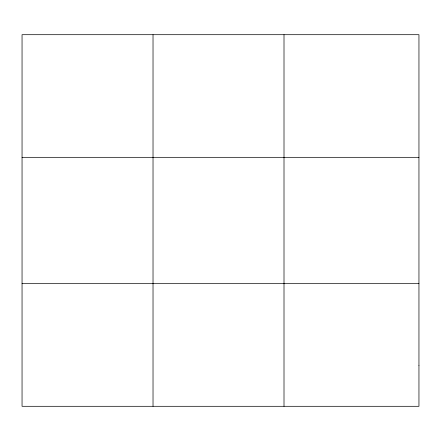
<?xml version="1.0" encoding="UTF-8"?>
<svg xmlns="http://www.w3.org/2000/svg" width="441" height="441" viewBox="0 0 441 441"><rect width="100%" height="100%" fill="white"/><g stroke="black" fill="none" stroke-linecap="round" stroke-linejoin="round"><path stroke-width="0.66" d="M153.027 406.304L153.027 34.696M284.004 406.304L284.004 34.696M22.05 157.327L418.95 157.327M22.05 283.673L418.95 283.673M418.95 365.429L418.95 406.304L22.05 406.304L22.05 34.696L418.95 34.696L418.95 365.429"/></g></svg>
